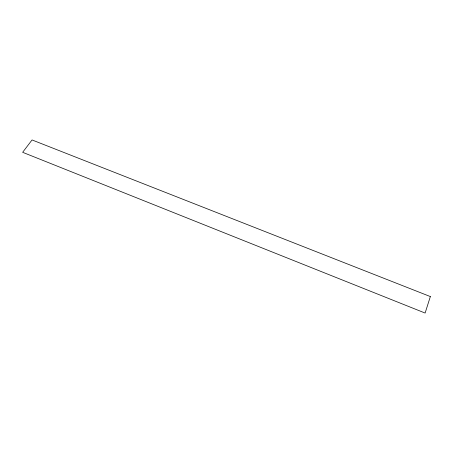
<?xml version="1.0" encoding="UTF-8"?>
<svg xmlns="http://www.w3.org/2000/svg" width="453" height="453" viewBox="0 0 453 453"><rect width="100%" height="100%" fill="white"/><g stroke="black" fill="none" stroke-linecap="round" stroke-linejoin="round"><path stroke-width="0.68" d="M430.35 296.562L425.118 313.051L22.65 152.31L32.055 139.949L430.35 296.562"/></g></svg>
